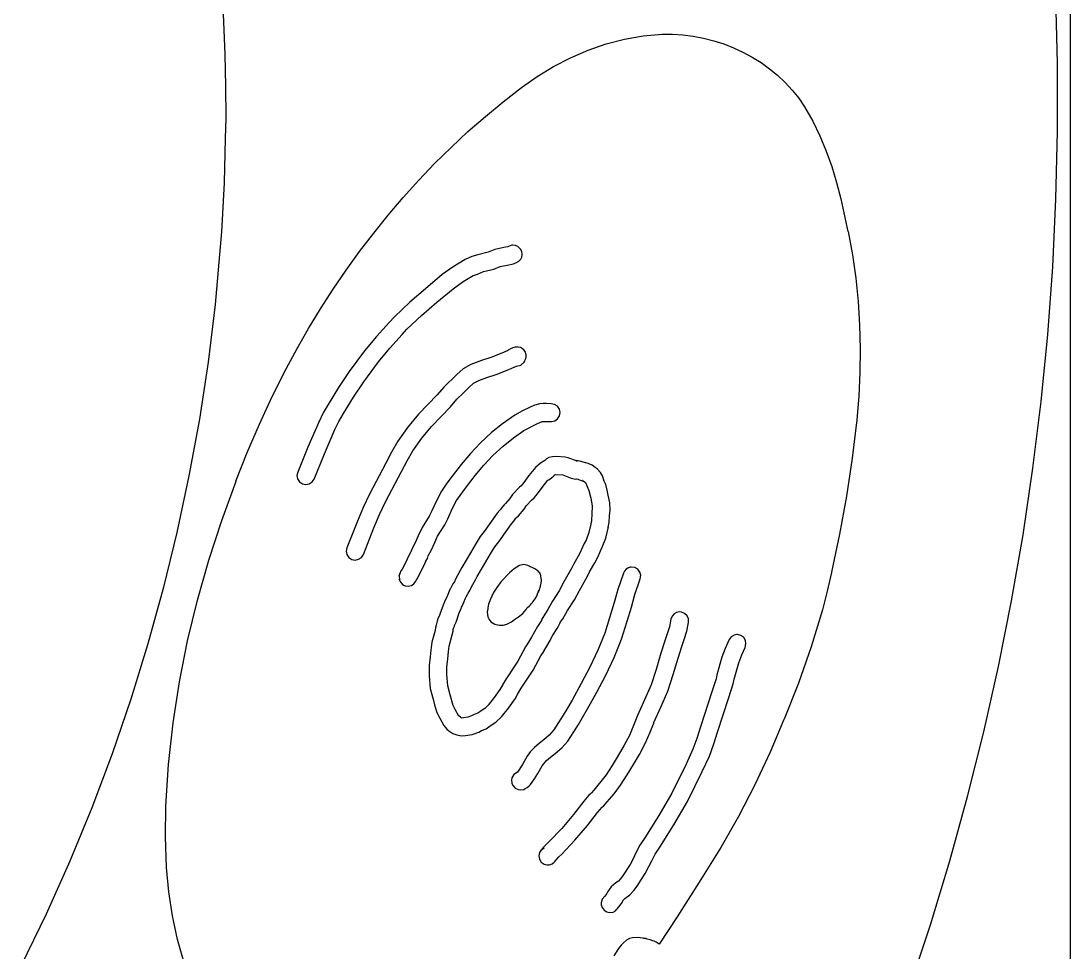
# Model space of a CAD drawing. Extents: x 2 to 598, y 1588 to 7998.
# Drawn here: x 314.4 to 598, y 4498.1 to 4749.6 of the extents above; entities that cross this region are included whole.
import ezdxf

# ---------------------------------------------------------------- set-up
doc = ezdxf.new("R2010")
doc.units = 0

msp = doc.modelspace()

# ---------------------------------------------------------------- linework, layer by layer
at = {"layer": 'Calque 1'}
for p, q in [((368.8125, 4757.7983), (369.57832, 4740.5617)), ((594.621672, 4738.146315), (594.14833, 4756.6059)), ((472.589293, 4743.386123), (477.559094, 4744.686873)), ((477.559094, 4744.686873), (482.611154, 4745.566684)), ((482.611154, 4745.566684), (487.72463, 4745.9961)), ((487.72463, 4745.9961), (487.7236, 4745.994)), ((487.7236, 4745.994), (487.7296, 4745.9942)), ((487.7296, 4745.9942), (487.73013, 4745.9941)), ((487.73013, 4745.9941), (490.542016, 4746.002493)), ((490.542016, 4746.002493), (493.354869, 4745.828012)), ((493.354869, 4745.828012), (496.156961, 4745.474637)), ((496.156961, 4745.474637), (498.936566, 4744.946347)), ((498.936566, 4744.946347), (501.681956, 4744.247121)), ((501.681956, 4744.247121), (504.381404, 4743.380939)), ((462.979834, 4739.639622), (467.722592, 4741.693887)), ((467.722592, 4741.693887), (472.589293, 4743.386123)), ((504.381404, 4743.380939), (507.023184, 4742.351781)), ((507.023184, 4742.351781), (509.595568, 4741.163625)), ((509.595568, 4741.163625), (512.086828, 4739.820451)), ((369.57832, 4740.5617), (369.750289, 4731.944619)), ((458.38186, 4737.252783), (462.979834, 4739.639622)), ((512.086828, 4739.820451), (514.485238, 4738.326239)), ((514.485238, 4738.326239), (516.779072, 4736.684967)), ((453.949511, 4734.562824), (458.38186, 4737.252783)), ((516.779072, 4736.684967), (518.9566, 4734.900616)), ((594.638487, 4719.740384), (594.621672, 4738.146315)), ((449.70363, 4731.5992), (453.949511, 4734.562824)), ((518.9566, 4734.900616), (521.006098, 4732.977164)), ((521.006098, 4732.977164), (522.915836, 4730.918591)), ((369.750289, 4731.944619), (369.77225, 4723.3302)), ((444.770129, 4727.772316), (449.70363, 4731.5992)), ((522.915836, 4730.918591), (524.67409, 4728.728877)), ((439.957326, 4723.798635), (444.770129, 4727.772316)), ((524.67409, 4728.728877), (526.26913, 4726.412)), ((526.26913, 4726.412), (528.450909, 4722.551112)), ((369.77225, 4723.3302), (369.67225, 4717.8612)), ((435.266727, 4719.683209), (439.957326, 4723.798635)), ((528.450909, 4722.551112), (530.38081, 4718.554866)), ((430.699833, 4715.431092), (435.266727, 4719.683209)), ((530.38081, 4718.554866), (532.082194, 4714.441061)), ((594.201647, 4701.394687), (594.638487, 4719.740384)), ((369.67225, 4717.8612), (369.33033, 4705.839)), ((426.258148, 4711.047338), (430.699833, 4715.431092)), ((532.082194, 4714.441061), (533.578424, 4710.2275)), ((421.943176, 4706.537), (426.258148, 4711.047338)), ((533.578424, 4710.2275), (534.892861, 4705.931982)), ((369.33033, 4705.839), (368.59648, 4692.6014)), ((417.756419, 4701.905132), (421.943176, 4706.537)), ((534.892861, 4705.931982), (536.048866, 4701.572309)), ((413.69938, 4697.156788), (417.756419, 4701.905132)), ((536.048866, 4701.572309), (537.97903, 4692.7317)), ((593.314023, 4683.115804), (594.201647, 4701.394687)), ((409.773563, 4692.29702), (413.69938, 4697.156788)), ((368.59648, 4692.6014), (368.32236, 4688.5178)), ((405.980472, 4687.330883), (409.773563, 4692.29702)), ((537.97903, 4692.7317), (537.99083, 4692.6897)), ((537.99083, 4692.6897), (539.17603, 4686.42751)), ((368.32236, 4688.5178), (366.895757, 4672.94531)), ((402.321609, 4682.26343), (405.980472, 4687.330883)), ((442.56305, 4687.7992), (440.74795, 4687.1364)), ((444.112438, 4688.199587), (442.56305, 4687.7992)), ((445.41578, 4688.4418), (444.112438, 4688.199587)), ((446.07163, 4688.5743), (445.41578, 4688.4418)), ((446.20554, 4688.6153), (446.07163, 4688.5743)), ((447.13167, 4688.9813), (446.20554, 4688.6153)), ((447.13169, 4688.9807), (447.13167, 4688.9813)), ((447.3811, 4689.0137), (447.13169, 4688.9807)), ((447.38136, 4689.0112), (447.3811, 4689.0137)), ((448.12717, 4688.9412), (447.38136, 4689.0112)), ((448.78211, 4688.6519), (448.12717, 4688.9412)), ((449.50193, 4687.93915), (448.78211, 4688.6519)), ((449.815344, 4687.321109), (449.50193, 4687.93915)), ((449.93855, 4686.546), (449.815344, 4687.321109)), ((434.53064, 4685.1065), (431.270985, 4683.177575)), ((436.351233, 4685.912675), (434.53064, 4685.1065)), ((437.92929, 4686.4145), (436.351233, 4685.912675)), ((440.74795, 4687.1364), (437.92929, 4686.4145)), ((448.4082, 4684.2848), (449.02936, 4684.6737)), ((449.02936, 4684.6737), (449.583233, 4685.2719)), ((449.583233, 4685.2719), (449.829277, 4685.808206)), ((449.829277, 4685.808206), (449.93855, 4686.546)), ((539.17603, 4686.42751), (540.088449, 4680.119478)), ((398.798477, 4677.099714), (402.321609, 4682.26343)), ((431.270985, 4683.177575), (428.31421, 4681.0442)), ((437.813776, 4681.1766), (439.47281, 4681.8623)), ((439.47281, 4681.8623), (439.36791, 4681.8333)), ((439.36791, 4681.8333), (439.47281, 4681.8623)), ((439.47281, 4681.8623), (442.21512, 4682.5658)), ((442.21512, 4682.5658), (443.97607, 4683.2114)), ((443.97607, 4683.2114), (446.3381, 4683.7307)), ((446.3381, 4683.7307), (447.10372, 4683.8862)), ((447.10372, 4683.8862), (447.609879, 4683.98065)), ((447.609879, 4683.98065), (448.4082, 4684.2848)), ((591.978488, 4664.910315), (593.314023, 4683.115804)), ((428.31421, 4681.0442), (423.76547, 4677.241)), ((431.2288, 4677.2304), (433.942875, 4679.185475)), ((433.942875, 4679.185475), (436.7009, 4680.8245)), ((436.7009, 4680.8245), (436.567519, 4680.738015)), ((436.567519, 4680.738015), (436.777185, 4680.795153)), ((436.777185, 4680.795153), (437.813776, 4681.1766)), ((540.088449, 4680.119478), (540.73823, 4673.775451)), ((395.41258, 4671.84479), (398.798477, 4677.099714)), ((423.76547, 4677.241), (419.513963, 4673.569588)), ((426.86019, 4673.5711), (431.2288, 4677.2304)), ((419.513963, 4673.569588), (415.37434, 4669.6635)), ((422.71241, 4669.989475), (426.86019, 4673.5711)), ((540.73823, 4673.775451), (541.135516, 4667.405275)), ((366.895757, 4672.94531), (365.006467, 4657.439801)), ((392.165421, 4666.50371), (395.41258, 4671.84479)), ((413.9195, 4668.0894), (410.559224, 4664.384375)), ((415.37434, 4669.6635), (413.9195, 4668.0894)), ((418.77871, 4666.2796), (422.71241, 4669.989475)), ((389.058503, 4661.081529), (392.165421, 4666.50371)), ((414.159101, 4661.208475), (417.44868, 4664.8358)), ((417.44868, 4664.8358), (418.77871, 4666.2796)), ((541.135516, 4667.405275), (541.290452, 4661.018796)), ((590.197912, 4646.7848), (591.978488, 4664.910315)), ((410.559224, 4664.384375), (407.29299, 4660.4953)), ((386.09333, 4655.5833), (389.058503, 4661.081529)), ((407.29299, 4660.4953), (403.17877, 4654.8557)), ((411.05823, 4657.5183), (414.159101, 4661.208475)), ((444.39448, 4659.8096), (441.42235, 4658.6396)), ((445.8241, 4660.4508), (444.39448, 4659.8096)), ((445.9153, 4660.5128), (445.8241, 4660.4508)), ((445.8612, 4660.4698), (445.9153, 4660.5128)), ((445.8978, 4660.4858), (445.8612, 4660.4698)), ((446.01218, 4660.5378), (445.8978, 4660.4858)), ((446.96868, 4661.0562), (445.97968, 4660.5498)), ((445.97968, 4660.5498), (446.01218, 4660.5378)), ((447.67281, 4661.345), (446.96868, 4661.0562)), ((448.02372, 4661.445), (447.67281, 4661.345)), ((448.365, 4661.5), (448.02372, 4661.445)), ((448.36615, 4661.5028), (448.365, 4661.5)), ((448.54288, 4661.5198), (448.36615, 4661.5028)), ((448.5424, 4661.5099), (448.54288, 4661.5198)), ((448.85741, 4661.4939), (448.5424, 4661.5099)), ((449.49019, 4661.3376), (448.85741, 4661.4939)), ((450.04404, 4661.0279), (449.49019, 4661.3376)), ((450.37564, 4660.7282), (450.04404, 4661.0279)), ((450.69063, 4660.296), (450.37564, 4660.7282)), ((451.016123, 4659.380563), (450.69063, 4660.296)), ((450.99534, 4658.8504), (451.016123, 4659.380563)), ((541.290452, 4661.018796), (541.21318, 4654.625859)), ((365.006467, 4657.439801), (362.657118, 4642.011449)), ((407.11222, 4652.1045), (411.05823, 4657.5183)), ((436.05114, 4656.7962), (434.008174, 4655.572038)), ((438.889104, 4657.893062), (436.05114, 4656.7962)), ((441.42235, 4658.6396), (438.889104, 4657.893062)), ((446.35191, 4655.4274), (447.88678, 4656.1151)), ((447.88678, 4656.1151), (448.19205, 4656.2597)), ((448.19205, 4656.2597), (448.38301, 4656.3497)), ((448.38301, 4656.3497), (449.531939, 4656.61225)), ((449.531939, 4656.61225), (450.41737, 4657.3902)), ((450.41737, 4657.3902), (450.60458, 4657.7137)), ((450.60458, 4657.7137), (450.76432, 4658.025)), ((450.76432, 4658.025), (450.89974, 4658.3777)), ((450.89974, 4658.3777), (450.99534, 4658.8504)), ((382.366848, 4648.175183), (386.09333, 4655.5833)), ((403.17877, 4654.8557), (400.281214, 4650.579712)), ((432.20946, 4654.0553), (428.74269, 4650.667)), ((434.008174, 4655.572038), (432.20946, 4654.0553)), ((438.17016, 4652.4889), (440.318266, 4653.294612)), ((440.318266, 4653.294612), (442.89715, 4654.0719)), ((442.89715, 4654.0719), (446.35191, 4655.4274)), ((541.21318, 4654.625859), (540.913845, 4648.236312)), ((400.281214, 4650.579712), (397.46231, 4645.9303)), ((404.317388, 4647.985525), (407.11222, 4652.1045)), ((428.74269, 4650.667), (426.93689, 4648.5488)), ((435.080143, 4650.141959), (435.395521, 4650.454429)), ((435.395521, 4650.454429), (435.42724, 4650.4936)), ((435.42724, 4650.4936), (436.794361, 4651.698175)), ((436.794361, 4651.698175), (438.17016, 4652.4889)), ((378.882717, 4640.642463), (382.366848, 4648.175183)), ((401.61335, 4643.5193), (404.317388, 4647.985525)), ((426.93689, 4648.5488), (421.87619, 4643.3166)), ((432.28378, 4647.4268), (433.959321, 4649.04705)), ((433.959321, 4649.04705), (435.080143, 4650.141959)), ((540.913845, 4648.236312), (540.40259, 4641.86)), ((397.46231, 4645.9303), (396.16589, 4643.6766)), ((425.40337, 4640.061), (430.49982, 4645.3322)), ((430.49982, 4645.3322), (432.28378, 4647.4268)), ((452.03922, 4645.223), (449.983531, 4644.223275)), ((453.10201, 4645.70605), (452.03922, 4645.223)), ((454.59425, 4646.1174), (453.10201, 4645.70605)), ((455.56742, 4646.2154), (454.59425, 4646.1174)), ((455.56861, 4646.2104), (455.56742, 4646.2154)), ((456.42101, 4646.2204), (455.56861, 4646.2104)), ((457.7498, 4646.1734), (456.42101, 4646.2204)), ((458.686131, 4645.9953), (457.7498, 4646.1734)), ((459.454808, 4645.489525), (458.686131, 4645.9953)), ((459.977728, 4644.732388), (459.454808, 4645.489525)), ((587.975168, 4628.745838), (590.197912, 4646.7848)), ((362.657118, 4642.011449), (359.850337, 4626.670431)), ((396.16589, 4643.6766), (394.92212, 4641.2246)), ((400.365563, 4641.346837), (401.61335, 4643.5193)), ((421.87619, 4643.3166), (418.93059, 4639.76295)), ((447.91141, 4643.0788), (444.629299, 4640.787475)), ((449.983531, 4644.223275), (447.91141, 4643.0788)), ((458.735294, 4641.572756), (459.492568, 4642.095475)), ((459.492568, 4642.095475), (459.998528, 4642.863931)), ((460.17679, 4643.8002), (459.977728, 4644.732388)), ((459.998528, 4642.863931), (460.17679, 4643.8002)), ((375.620418, 4633.002061), (378.882717, 4640.642463)), ((394.92212, 4641.2246), (392.014491, 4634.432937)), ((396.451689, 4632.600037), (399.29836, 4639.2526)), ((399.29836, 4639.2526), (400.365563, 4641.346837)), ((418.93059, 4639.76295), (416.33035, 4636.0638)), ((422.766003, 4636.874388), (425.40337, 4640.061)), ((444.629299, 4640.787475), (441.66164, 4638.403)), ((450.38462, 4638.9657), (454.0756, 4640.8769)), ((454.0756, 4640.8769), (455.32406, 4641.3737)), ((455.32406, 4641.3737), (457.80309, 4641.3737)), ((457.80309, 4641.3737), (458.735294, 4641.572756)), ((540.40359, 4641.85), (539.13557, 4631.49563)), ((540.40259, 4641.86), (540.40359, 4641.85)), ((420.32989, 4633.4093), (422.766003, 4636.874388)), ((441.66164, 4638.403), (438.63161, 4635.647066)), ((444.73293, 4634.7146), (447.594531, 4636.99585)), ((447.594531, 4636.99585), (450.38462, 4638.9657)), ((392.014491, 4634.432937), (389.22846, 4627.6877)), ((416.33035, 4636.0638), (414.559675, 4633.0606)), ((418.794978, 4630.79105), (420.32989, 4633.4093)), ((438.63161, 4635.647066), (435.916718, 4632.751275)), ((442.004266, 4632.232431), (444.73293, 4634.7146)), ((372.55943, 4625.2709), (375.620418, 4633.002061)), ((393.65316, 4625.8271), (396.451689, 4632.600037)), ((414.559675, 4633.0606), (413.04349, 4630.1561)), ((417.28834, 4627.9148), (418.794978, 4630.79105)), ((435.916718, 4632.751275), (433.416186, 4629.725397)), ((439.52286, 4629.584175), (442.004266, 4632.232431)), ((456.00453, 4630.88), (454.888006, 4630.165412)), ((456.496915, 4631.296612), (456.00453, 4630.88)), ((457.134294, 4631.610477), (456.496915, 4631.296612)), ((458.08367, 4631.8312), (457.134294, 4631.610477)), ((459.13922, 4631.8972), (458.08367, 4631.8312)), ((459.13367, 4631.8981), (459.13322, 4631.8969)), ((459.13322, 4631.8969), (459.13922, 4631.8972)), ((461.52357, 4631.7587), (459.13367, 4631.8981)), ((462.3677, 4631.5795), (461.52357, 4631.7587)), ((464.75395, 4630.6317), (462.3677, 4631.5795)), ((464.580809, 4630.812237), (464.48996, 4630.758508)), ((464.48996, 4630.758508), (464.75395, 4630.6317)), ((465.84067, 4630.5727), (464.580809, 4630.812237)), ((466.09772, 4630.5047), (465.84067, 4630.5727)), ((539.13557, 4631.49563), (537.539182, 4621.178112)), ((413.04349, 4630.1561), (408.65275, 4621.7894)), ((412.9534, 4619.6578), (417.28834, 4627.9148)), ((433.416186, 4629.725397), (431.02924, 4626.5792)), ((437.185904, 4626.754831), (439.52286, 4629.584175)), ((453.52657, 4628.9739), (451.703569, 4626.74645)), ((454.888006, 4630.165412), (453.52657, 4628.9739)), ((467.04518, 4630.2334), (466.09772, 4630.5047)), ((467.10788, 4630.1884), (467.04518, 4630.2334)), ((467.766459, 4630.075987), (467.10788, 4630.1884)), ((468.86981, 4629.5408), (467.766459, 4630.075987)), ((469.63138, 4628.9659), (468.86981, 4629.5408)), ((470.19288, 4628.551), (469.63138, 4628.9659)), ((471.081645, 4627.621844), (470.19288, 4628.551)), ((585.313127, 4610.800009), (587.975168, 4628.745838)), ((359.850337, 4626.670431), (356.588753, 4611.426925)), ((368.687643, 4614.663244), (372.55981, 4625.2609)), ((372.55981, 4625.2609), (372.55943, 4625.2709)), ((389.22846, 4627.6877), (389.040172, 4626.753459)), ((389.040172, 4626.753459), (389.218495, 4625.85085)), ((389.218495, 4625.85085), (389.722318, 4625.080991)), ((389.722318, 4625.080991), (390.51053, 4624.545)), ((392.347409, 4624.535125), (393.117227, 4625.038959)), ((393.117227, 4625.038959), (393.65316, 4625.8271)), ((431.02924, 4626.5792), (429.592834, 4624.683025)), ((434.89059, 4623.7294), (437.185904, 4626.754831)), ((451.703569, 4626.74645), (450.35759, 4624.8739)), ((455.609493, 4623.892862), (456.86139, 4625.5121)), ((456.86139, 4625.5121), (457.104188, 4625.64225)), ((457.104188, 4625.64225), (457.80741, 4626.17365)), ((457.80741, 4626.17365), (458.473979, 4626.707525)), ((458.473979, 4626.707525), (458.638183, 4626.850773)), ((458.60682, 4626.8451), (458.9844, 4627.0592)), ((458.638183, 4626.850773), (458.60682, 4626.8451)), ((458.9844, 4627.0592), (458.98422, 4627.0591)), ((458.98422, 4627.0591), (458.98424, 4627.0585)), ((458.98424, 4627.0585), (460.93574, 4626.9835)), ((460.93574, 4626.9835), (463.18164, 4626.0953)), ((463.18164, 4626.0953), (464.427108, 4625.790412)), ((464.427108, 4625.790412), (464.73212, 4625.8636)), ((464.73212, 4625.8636), (465.0083, 4625.8096)), ((465.0083, 4625.8096), (465.12309, 4625.7296)), ((465.12309, 4625.7296), (466.119574, 4625.383012)), ((466.24443, 4625.397655), (466.10328, 4625.4682)), ((466.10328, 4625.4682), (466.44461, 4625.3599)), ((466.119574, 4625.383012), (466.24443, 4625.397655)), ((466.44461, 4625.3599), (467.02311, 4624.8798)), ((471.610196, 4626.714925), (471.081645, 4627.621844)), ((472.08945, 4625.2567), (471.610196, 4626.714925)), ((472.48804, 4624.3432), (472.08945, 4625.2567)), ((390.51053, 4624.545), (391.444809, 4624.356753)), ((391.444809, 4624.356753), (392.347409, 4624.535125)), ((428.10959, 4622.5581), (426.630408, 4619.721787)), ((429.592834, 4624.683025), (428.10959, 4622.5581)), ((432.16778, 4619.9962), (434.89059, 4623.7294)), ((449.16752, 4623.6233), (447.29161, 4621.6204)), ((449.601034, 4624.002375), (449.16752, 4623.6233)), ((449.66185, 4624.0291), (449.601034, 4624.002375)), ((450.35759, 4624.8739), (449.66185, 4624.0291)), ((454.05806, 4621.8156), (455.609493, 4623.892862)), ((467.02311, 4624.8798), (467.05721, 4624.8558)), ((467.05721, 4624.8558), (467.52331, 4623.7867)), ((467.52331, 4623.7867), (467.96506, 4622.746)), ((467.96506, 4622.746), (468.4372, 4620.6433)), ((472.910459, 4622.819187), (472.48804, 4624.3432)), ((473.16154, 4621.4673), (472.910459, 4622.819187)), ((408.65275, 4621.7894), (406.9688, 4618.163825)), ((411.370572, 4616.243516), (412.9534, 4619.6578)), ((426.630408, 4619.721787), (425.50455, 4617.2112)), ((431.030198, 4617.753275), (432.16778, 4619.9962)), ((446.58926, 4620.5979), (445.39091, 4619.1856)), ((447.29161, 4621.6204), (446.58926, 4620.5979)), ((451.10308, 4618.7023), (452.41668, 4620.0895)), ((452.41668, 4620.0895), (453.13875, 4620.7197)), ((453.13875, 4620.7197), (454.05806, 4621.8156)), ((468.4372, 4620.6433), (468.84305, 4618.5836)), ((473.5753, 4619.3634), (473.16154, 4621.4673)), ((473.685023, 4617.458987), (473.5753, 4619.3634)), ((537.539182, 4621.178112), (535.652819, 4610.899689)), ((406.9688, 4618.163825), (405.388516, 4614.412925)), ((425.50455, 4617.2112), (424.77515, 4615.761)), ((429.7957, 4615.0611), (431.030198, 4617.753275)), ((443.17197, 4616.594), (439.68443, 4611.6713)), ((443.90429, 4617.4288), (443.17197, 4616.594)), ((444.01158, 4617.6247), (443.90429, 4617.4288)), ((444.372219, 4618.183512), (444.01158, 4617.6247)), ((445.04179, 4618.8501), (444.372219, 4618.183512)), ((445.39091, 4619.1856), (445.04179, 4618.8501)), ((448.92546, 4615.9369), (450.41942, 4617.7044)), ((450.41942, 4617.7044), (451.10308, 4618.7023)), ((468.84305, 4618.5836), (468.78595, 4616.3385)), ((473.5589, 4615.8803), (473.685023, 4617.458987)), ((365.196061, 4603.930325), (368.687643, 4614.663244)), ((405.388516, 4614.412925), (402.5328, 4607.2592)), ((409.843181, 4612.61415), (411.370572, 4616.243516)), ((424.77515, 4615.761), (422.88596, 4612.7698)), ((428.96844, 4613.4252), (429.7957, 4615.0611)), ((443.56528, 4608.846), (447.05969, 4613.7782)), ((447.05969, 4613.7782), (447.67538, 4614.4312)), ((447.67538, 4614.4312), (448.22145, 4615.2951)), ((448.22145, 4615.2951), (448.36561, 4615.4055)), ((448.36561, 4615.4055), (448.92546, 4615.9369)), ((468.43316, 4613.6135), (467.9645, 4611.4328)), ((468.59868, 4614.2596), (468.43316, 4613.6135)), ((468.63678, 4614.3614), (468.59868, 4614.2596)), ((468.67908, 4614.6893), (468.63678, 4614.3614)), ((468.78595, 4616.3385), (468.67908, 4614.6893)), ((473.16385, 4612.7923), (473.43107, 4614.0494)), ((473.43107, 4614.0494), (473.5589, 4615.8803)), ((356.588753, 4611.426925), (352.874993, 4596.291109)), ((406.98212, 4605.458), (409.843181, 4612.61415)), ((422.88596, 4612.7698), (421.813, 4610.523862)), ((427.06085, 4610.4016), (428.96844, 4613.4252)), ((439.29257, 4611.1826), (438.58818, 4610.2806)), ((439.68443, 4611.6713), (439.29257, 4611.1826)), ((467.9645, 4611.4328), (467.17221, 4609.3303)), ((472.50006, 4609.8842), (472.89779, 4611.41425)), ((472.89779, 4611.41425), (473.11375, 4612.584)), ((473.11375, 4612.584), (473.16365, 4612.7933)), ((473.129712, 4612.711537), (473.16985, 4612.8183)), ((473.15565, 4612.7703), (473.129712, 4612.711537)), ((473.16365, 4612.7933), (473.15565, 4612.7703)), ((473.16985, 4612.8183), (473.16385, 4612.7923)), ((535.652819, 4610.899689), (533.51487, 4600.6626)), ((582.21466, 4592.953894), (585.313127, 4610.800009)), ((421.00392, 4608.5951), (420.08863, 4606.8949)), ((421.813, 4610.523862), (421.00392, 4608.5951)), ((425.34965, 4606.5588), (426.260904, 4608.676775)), ((426.260904, 4608.676775), (427.06085, 4610.4016)), ((437.163633, 4608.039537), (435.93959, 4605.88)), ((438.58818, 4610.2806), (437.163633, 4608.039537)), ((442.51026, 4607.5127), (442.89904, 4608.0143)), ((442.89904, 4608.0143), (443.56528, 4608.846)), ((466.70597, 4608.4353), (465.40811, 4605.5862)), ((467.17221, 4609.3303), (466.70597, 4608.4353)), ((471.57038, 4607.4267), (472.50006, 4609.8842)), ((402.5328, 4607.2592), (402.356345, 4606.322458)), ((402.356345, 4606.322458), (402.545741, 4605.422212)), ((402.545741, 4605.422212), (403.059619, 4604.659086)), ((406.456851, 4604.660819), (406.98212, 4605.458)), ((419.27338, 4605.1622), (418.384648, 4603.160037)), ((419.78491, 4606.1845), (419.27338, 4605.1622)), ((419.88696, 4606.3689), (419.78491, 4606.1845)), ((420.08863, 4606.8949), (419.88696, 4606.3689)), ((424.28437, 4604.3469), (424.54017, 4605.0663)), ((424.54017, 4605.0663), (425.34965, 4606.5588)), ((435.93959, 4605.88), (433.59875, 4601.9095)), ((440.11526, 4603.5117), (441.310679, 4605.61525)), ((441.310679, 4605.61525), (442.51026, 4607.5127)), ((465.40811, 4605.5862), (463.89006, 4602.9499)), ((470.423035, 4604.943662), (471.05789, 4606.4291)), ((471.05789, 4606.4291), (471.57038, 4607.4267)), ((362.109909, 4593.076619), (365.196061, 4603.930325)), ((403.059619, 4604.659086), (403.85661, 4604.1337)), ((403.85661, 4604.1337), (404.793461, 4603.957306)), ((404.793461, 4603.957306), (405.693753, 4604.1468)), ((405.693753, 4604.1468), (406.456851, 4604.660819)), ((418.384648, 4603.160037), (417.50256, 4601.4581)), ((422.74202, 4601.122913), (423.6554, 4603.2042)), ((423.6554, 4603.2042), (423.98882, 4603.8686)), ((423.904661, 4603.625538), (424.28437, 4604.3469)), ((423.98882, 4603.8686), (423.904661, 4603.625538)), ((437.77103, 4599.535), (440.11526, 4603.5117)), ((449.22481, 4602.4669), (447.768439, 4601.53892)), ((450.34979, 4602.7717), (449.22481, 4602.4669)), ((450.35313, 4602.7711), (450.34979, 4602.7717)), ((451.4881, 4602.5059), (450.35313, 4602.7711)), ((453.51384, 4601.4655), (451.4881, 4602.5059)), ((463.89006, 4602.9499), (463.36018, 4601.8261)), ((468.13406, 4600.7241), (469.55976, 4603.1928)), ((469.55976, 4603.1928), (470.423035, 4604.943662)), ((416.69232, 4599.701), (416.70462, 4599.759)), ((416.69262, 4599.7), (416.69232, 4599.701)), ((416.70962, 4599.7139), (416.69252, 4599.7019)), ((416.69252, 4599.7019), (416.75312, 4598.5929)), ((416.69562, 4599.798), (416.69262, 4599.7)), ((416.70462, 4599.759), (416.69562, 4599.798)), ((416.79312, 4600.0824), (416.70462, 4599.7599)), ((416.70462, 4599.7599), (416.70962, 4599.7139)), ((416.79642, 4600.1833), (416.72962, 4599.9293)), ((416.72962, 4599.9293), (416.79312, 4600.0824)), ((416.92078, 4600.5407), (416.79642, 4600.1833)), ((417.03678, 4600.8332), (416.92078, 4600.5407)), ((417.48286, 4601.4451), (417.03678, 4600.8332)), ((417.50256, 4601.4581), (417.48286, 4601.4451)), ((421.54502, 4598.8614), (422.74202, 4601.122913)), ((433.19653, 4601.0843), (431.88413, 4598.7626)), ((433.59875, 4601.9095), (433.19653, 4601.0843)), ((437.4182, 4598.7974), (437.77103, 4599.535)), ((446.463178, 4600.494437), (444.21714, 4598.1706)), ((447.768439, 4601.53892), (446.463178, 4600.494437)), ((454.00746, 4601.122), (453.51384, 4601.4655)), ((454.21986, 4600.9233), (454.00746, 4601.122)), ((454.45585, 4600.6629), (454.21986, 4600.9233)), ((454.64923, 4600.47695), (454.45585, 4600.6629)), ((454.94998, 4599.7126), (454.64923, 4600.47695)), ((454.95049, 4599.7127), (454.94998, 4599.7126)), ((455.110298, 4598.548175), (454.95049, 4599.7127)), ((462.95859, 4601.1865), (461.21325, 4598.0451)), ((463.36018, 4601.8261), (462.95859, 4601.1865)), ((467.10544, 4598.7836), (467.597, 4599.5853)), ((467.597, 4599.5853), (468.13406, 4600.7241)), ((477.29054, 4600.4241), (475.79683, 4596.0346)), ((477.570968, 4600.989944), (477.29054, 4600.4241)), ((477.981484, 4601.45615), (477.570968, 4600.989944)), ((478.497838, 4601.801381), (477.981484, 4601.45615)), ((479.09578, 4602.0043), (478.497838, 4601.801381)), ((479.09629, 4602.0044), (479.09578, 4602.0043)), ((479.40809, 4602.0454), (479.09629, 4602.0044)), ((480.33583, 4601.9228), (479.40803, 4602.0454)), ((479.40803, 4602.0454), (479.40809, 4602.0454)), ((481.15964, 4601.443136), (480.33583, 4601.9228)), ((481.716094, 4600.710187), (481.15964, 4601.443136)), ((481.95708, 4599.822045), (481.716094, 4600.710187)), ((481.83449, 4598.8768), (481.95708, 4599.822045)), ((533.50587, 4600.6256), (532.380545, 4595.549198)), ((533.51487, 4600.6626), (533.50587, 4600.6256)), ((416.75312, 4598.5929), (416.671483, 4598.744789)), ((416.671483, 4598.744789), (416.674715, 4598.656613)), ((416.674715, 4598.656613), (417.12854, 4597.8792)), ((417.12854, 4597.8792), (417.692103, 4597.299263)), ((417.692103, 4597.299263), (418.251585, 4597.029698)), ((418.251585, 4597.029698), (419.06487, 4596.918)), ((419.06487, 4596.918), (419.971978, 4597.109713)), ((419.971978, 4597.109713), (420.64558, 4597.5166)), ((420.64558, 4597.5166), (421.19727, 4598.2204)), ((421.19727, 4598.2204), (421.34558, 4598.587)), ((421.34558, 4598.587), (421.54502, 4598.8614)), ((430.73837, 4596.6403), (430.55158, 4596.2385)), ((431.20871, 4597.5499), (430.73837, 4596.6403)), ((431.58504, 4598.1068), (431.20871, 4597.5499)), ((431.88413, 4598.7626), (431.58504, 4598.1068)), ((435.77722, 4595.7661), (436.14436, 4596.5491)), ((436.14436, 4596.5491), (437.4182, 4598.7974)), ((443.08475, 4596.5623), (442.160261, 4595.14215)), ((444.21714, 4598.1706), (443.08475, 4596.5623)), ((454.61656, 4596.0245), (454.904452, 4596.920037)), ((454.904452, 4596.920037), (455.01749, 4597.7057)), ((455.01749, 4597.7057), (455.110298, 4598.548175)), ((461.21325, 4598.0451), (459.907, 4595.6306)), ((465.42006, 4595.7505), (467.10544, 4598.7836)), ((480.37824, 4594.603), (481.83449, 4598.8768)), ((352.874993, 4596.291109), (348.711684, 4581.273158)), ((429.54119, 4593.9435), (429.05679, 4593.1036)), ((430.16336, 4595.574), (429.54119, 4593.9435)), ((430.48839, 4596.183787), (430.16336, 4595.574)), ((430.55158, 4596.2385), (430.48839, 4596.183787)), ((434.49804, 4593.4819), (434.80507, 4594.0119)), ((434.80507, 4594.0119), (435.19758, 4594.8611)), ((435.19758, 4594.8611), (435.30481, 4595.0452)), ((435.30481, 4595.0452), (435.77722, 4595.7661)), ((442.160261, 4595.14215), (441.28942, 4593.2411)), ((453.46086, 4593.487), (453.85724, 4594.224087)), ((453.85724, 4594.224087), (454.0561, 4594.7805)), ((454.0561, 4594.7805), (454.31498, 4595.5144)), ((454.285646, 4595.256187), (454.61656, 4596.0245)), ((454.42193, 4595.8402), (454.285646, 4595.256187)), ((454.31498, 4595.5144), (454.42193, 4595.8402)), ((459.907, 4595.6306), (458.10926, 4592.8032)), ((464.05337, 4593.2267), (465.42006, 4595.7505)), ((475.79683, 4596.0346), (474.8218, 4592.5216)), ((479.43076, 4591.1805), (480.37824, 4594.603)), ((532.380545, 4595.549198), (531.090492, 4590.508842)), ((359.454034, 4582.1166), (362.109909, 4593.076619)), ((428.29056, 4591.0636), (427.69556, 4589.359)), ((428.74085, 4592.1861), (428.29056, 4591.0636)), ((429.05679, 4593.1036), (428.74085, 4592.1861)), ((433.149361, 4590.198087), (433.44339, 4590.8986)), ((433.44339, 4590.8986), (433.54917, 4591.2281)), ((433.54917, 4591.2281), (433.69178, 4591.474)), ((433.69178, 4591.474), (434.263143, 4592.74825)), ((434.263143, 4592.74825), (434.49804, 4593.4819)), ((440.626699, 4591.064262), (440.62121, 4590.7503)), ((440.84317, 4592.0548), (440.626699, 4591.064262)), ((441.20602, 4592.909), (440.84317, 4592.0548)), ((441.28942, 4593.2411), (441.20602, 4592.909)), ((450.96919, 4590.5903), (451.19003, 4590.9136)), ((451.19003, 4590.9136), (451.35473, 4591.0958)), ((451.35473, 4591.0958), (451.93113, 4591.6268)), ((451.93113, 4591.6268), (452.14792, 4591.8668)), ((452.14792, 4591.8668), (452.35285, 4592.1058)), ((452.35285, 4592.1058), (452.55031, 4592.3374)), ((452.55031, 4592.3374), (452.62501, 4592.4254)), ((452.62501, 4592.4254), (452.66061, 4592.4684)), ((452.66061, 4592.4684), (452.79099, 4592.642)), ((452.79061, 4592.652), (453.46086, 4593.487)), ((452.79099, 4592.642), (452.79061, 4592.652)), ((458.10926, 4592.8032), (456.84029, 4590.6032)), ((462.18708, 4590.2855), (464.05337, 4593.2267)), ((474.8218, 4592.5216), (472.26692, 4584.236)), ((478.320448, 4587.403025), (479.43076, 4591.1805)), ((578.68264, 4575.214073), (582.21466, 4592.953894)), ((427.23004, 4588.3643), (426.96455, 4587.4388)), ((427.62826, 4589.1593), (427.23004, 4588.3643)), ((427.69556, 4589.359), (427.62826, 4589.1593)), ((432.21582, 4587.7409), (432.80984, 4589.4439)), ((432.80984, 4589.4439), (433.16437, 4590.3264)), ((433.16437, 4590.3264), (433.106758, 4590.162977)), ((433.106758, 4590.162977), (433.149361, 4590.198087)), ((440.62121, 4590.7503), (440.46653, 4589.8481)), ((440.46653, 4589.8481), (440.63441, 4588.609362)), ((440.63441, 4588.609362), (440.953469, 4587.897673)), ((447.84707, 4587.8569), (448.897273, 4588.584975)), ((448.897273, 4588.584975), (450.05288, 4589.5235)), ((450.05288, 4589.5235), (450.96919, 4590.5903)), ((456.18301, 4589.646), (455.23852, 4587.9793)), ((456.84029, 4590.6032), (456.18301, 4589.646)), ((460.31871, 4587.2237), (460.91471, 4588.0797)), ((460.91471, 4588.0797), (462.18708, 4590.2855)), ((490.434311, 4588.777873), (490.13539, 4587.9949)), ((490.961954, 4589.390887), (490.434311, 4588.777873)), ((491.657789, 4589.792608), (490.961954, 4589.390887)), ((492.46129, 4589.9417), (491.657789, 4589.792608)), ((492.94542, 4589.8984), (492.46124, 4589.9424)), ((492.46124, 4589.9424), (492.46129, 4589.9417)), ((492.94543, 4589.8979), (492.94542, 4589.8984)), ((493.827128, 4589.536266), (492.94543, 4589.8979)), ((494.479073, 4588.8871), (493.827128, 4589.536266)), ((494.840028, 4588.040834), (494.479073, 4588.8871)), ((494.84876, 4587.0879), (494.840028, 4588.040834)), ((531.090492, 4590.508842), (528.073452, 4580.530562)), ((426.5183, 4585.6856), (426.35609, 4584.8855)), ((426.62819, 4586.3527), (426.5183, 4585.6856)), ((426.80741, 4587.0598), (426.62819, 4586.3527)), ((426.96455, 4587.4388), (426.80741, 4587.0598)), ((431.25079, 4584.8793), (431.29899, 4585.2421)), ((431.29899, 4585.2421), (431.36479, 4585.5094)), ((431.36479, 4585.5094), (431.48043, 4585.7574)), ((431.48043, 4585.7574), (431.58102, 4586.0876)), ((431.58102, 4586.0876), (431.62362, 4586.3136)), ((431.62362, 4586.3136), (431.98312, 4587.0122)), ((431.98312, 4587.0122), (432.252628, 4587.729537)), ((432.261563, 4587.82798), (432.21582, 4587.7409)), ((432.252628, 4587.729537), (432.261563, 4587.82798)), ((440.953469, 4587.897673), (441.48065, 4587.26)), ((441.48065, 4587.26), (442.520466, 4586.634372)), ((442.520466, 4586.634372), (443.673251, 4586.3583)), ((443.673251, 4586.3583), (444.791479, 4586.366778)), ((444.791479, 4586.366778), (445.72762, 4586.5948)), ((445.72762, 4586.5948), (447.039664, 4587.284012)), ((447.039664, 4587.284012), (447.84707, 4587.8569)), ((454.05547, 4586.007), (453.27862, 4584.554)), ((455.10712, 4587.6577), (454.05547, 4586.007)), ((455.14762, 4587.7736), (455.10712, 4587.6577)), ((455.23852, 4587.9793), (455.14762, 4587.7736)), ((458.2086, 4583.6158), (459.3615, 4585.4178)), ((459.3615, 4585.4178), (459.7608, 4586.0765)), ((459.7608, 4586.0765), (459.86703, 4586.2595)), ((459.86703, 4586.2595), (459.95663, 4586.4304)), ((459.95663, 4586.4304), (460.09283, 4586.8298)), ((460.09283, 4586.8298), (460.31871, 4587.2237)), ((476.76279, 4582.5535), (478.320448, 4587.403025)), ((489.73284, 4585.8839), (488.45792, 4582.1003)), ((490.13539, 4587.9949), (489.73284, 4585.8839)), ((494.3921, 4584.7293), (494.84876, 4587.0879)), ((426.35609, 4584.8855), (425.49078, 4581.7748)), ((430.17257, 4580.7127), (431.0125, 4583.7169)), ((431.0125, 4583.7169), (431.22899, 4584.7595)), ((431.22899, 4584.7595), (431.25079, 4584.8793)), ((452.45403, 4583.1317), (451.65774, 4581.781)), ((453.27862, 4584.554), (452.45403, 4583.1317)), ((457.48942, 4582.2638), (458.2086, 4583.6158)), ((472.26692, 4584.236), (470.373754, 4579.586141)), ((474.769104, 4577.655552), (476.76279, 4582.5535)), ((493.02693, 4580.6291), (493.699893, 4582.510262)), ((493.699893, 4582.510262), (494.3921, 4584.7293)), ((505.83737, 4582.4697), (504.786225, 4580.087658)), ((506.405881, 4583.214075), (505.83737, 4582.4697)), ((507.21602, 4583.6841), (506.405881, 4583.214075)), ((507.90879, 4583.8109), (507.21602, 4583.6841)), ((507.90859, 4583.81), (507.90879, 4583.8109)), ((508.144, 4583.81), (507.90859, 4583.81)), ((508.14406, 4583.8068), (508.144, 4583.81)), ((509.04898, 4583.5664), (508.14406, 4583.8068)), ((509.804414, 4582.985673), (509.04898, 4583.5664)), ((510.262666, 4582.188037), (509.804414, 4582.985673)), ((348.711684, 4581.273158), (344.101454, 4566.38325)), ((357.25328, 4571.064744), (359.454034, 4582.1166)), ((425.184028, 4579.584512), (425.05813, 4577.847)), ((425.49078, 4581.7748), (425.184028, 4579.584512)), ((429.994108, 4579.228512), (430.17257, 4580.7127)), ((450.82892, 4580.4826), (448.74176, 4576.6663)), ((451.65774, 4581.781), (450.82892, 4580.4826)), ((455.77161, 4579.3095), (456.60141, 4580.7174)), ((456.60102, 4580.7274), (457.44842, 4582.1888)), ((456.60141, 4580.7174), (456.60102, 4580.7274)), ((457.44842, 4582.1888), (457.48942, 4582.2638)), ((470.373754, 4579.586141), (468.239704, 4575.033875)), ((488.45792, 4582.1003), (487.43055, 4578.7786)), ((492.03543, 4577.4241), (493.02693, 4580.6291)), ((504.786225, 4580.087658), (503.926358, 4577.697862)), ((509.24937, 4578.31705), (510.14646, 4580.3551)), ((510.14646, 4580.3551), (510.388446, 4581.276758)), ((510.388446, 4581.276758), (510.262666, 4582.188037)), ((528.073452, 4580.530562), (524.569247, 4570.679352)), ((425.05813, 4577.847), (424.762971, 4575.425125)), ((429.556099, 4574.991525), (429.82325, 4577.2686)), ((429.82325, 4577.2686), (429.994108, 4579.228512)), ((452.87065, 4574.2214), (454.97136, 4578.0612)), ((454.97136, 4578.0612), (455.72531, 4579.2355)), ((455.72531, 4579.2355), (455.77161, 4579.3095)), ((472.539046, 4572.897562), (474.769104, 4577.655552)), ((487.43055, 4578.7786), (486.163886, 4574.409175)), ((490.76595, 4573.033175), (492.03543, 4577.4241)), ((503.926358, 4577.697862), (502.56577, 4572.9426)), ((508.4894, 4576.199125), (509.24937, 4578.31705)), ((424.762971, 4575.425125), (424.73887, 4572.6344)), ((429.51958, 4573.065), (429.556099, 4574.991525)), ((448.74176, 4576.6663), (445.58118, 4571.8622)), ((449.63802, 4569.2998), (452.87065, 4574.2214)), ((468.239704, 4575.033875), (465.901944, 4570.558222)), ((486.163886, 4574.409175), (484.77462, 4570.2694)), ((507.21049, 4571.7313), (508.4894, 4576.199125)), ((574.719938, 4557.587124), (578.68264, 4575.214073)), ((355.532495, 4559.935525), (357.25328, 4571.064744)), ((424.73887, 4572.6344), (425.08797, 4569.2771)), ((429.83191, 4570.0071), (429.51958, 4573.065)), ((445.58118, 4571.8622), (444.61397, 4570.2484)), ((470.115251, 4568.257492), (472.539046, 4572.897562)), ((489.24747, 4568.5278), (490.76595, 4573.033175)), ((502.31992, 4571.8694), (501.18135, 4568.3194)), ((502.56577, 4572.9426), (502.31992, 4571.8694)), ((506.93525, 4570.5484), (507.21049, 4571.7313)), ((425.08797, 4569.2771), (425.467755, 4567.615675)), ((430.48898, 4567.5728), (429.83191, 4570.0071)), ((443.89797, 4568.9627), (442.33625, 4566.8043)), ((444.57717, 4570.1844), (443.89797, 4568.9627)), ((444.61397, 4570.2484), (444.57717, 4570.1844)), ((448.74769, 4567.8121), (449.63802, 4569.2998)), ((465.901944, 4570.558222), (463.39765, 4566.1382)), ((467.54035, 4563.7133), (470.115251, 4568.257492)), ((484.77462, 4570.2694), (483.012653, 4566.192787)), ((487.383039, 4564.196812), (489.24747, 4568.5278)), ((501.18135, 4568.3194), (498.14623, 4558.91)), ((505.74514, 4566.8316), (506.93525, 4570.5484)), ((524.569247, 4570.679352), (520.69237, 4560.9438)), ((344.101454, 4566.38325), (339.04693, 4551.631563)), ((425.467755, 4567.615675), (425.85483, 4566.3267)), ((425.85483, 4566.3267), (426.199766, 4564.85)), ((431.23354, 4564.6913), (430.48898, 4567.5728)), ((442.33625, 4566.8043), (440.75785, 4564.7708)), ((446.17944, 4563.9326), (447.97572, 4566.4336)), ((447.97572, 4566.4336), (448.74769, 4567.8121)), ((463.39765, 4566.1382), (461.9629, 4563.636)), ((483.012653, 4566.192787), (481.11735, 4561.9391)), ((502.71513, 4557.4377), (505.74514, 4566.8316)), ((426.199766, 4564.85), (426.72423, 4563.0487)), ((426.72423, 4563.0487), (427.175556, 4562.039412)), ((431.81533, 4563.5993), (431.23354, 4564.6913)), ((432.81469, 4561.8001), (431.81533, 4563.5993)), ((437.89532, 4562.6037), (436.95448, 4562.2439)), ((438.7181, 4563.17), (437.89532, 4562.6037)), ((439.883426, 4563.972387), (438.7181, 4563.17)), ((440.75785, 4564.7708), (439.883426, 4563.972387)), ((444.35166, 4561.5917), (446.17944, 4563.9326)), ((461.9629, 4563.636), (461.00237, 4562.0229)), ((466.23652, 4561.4515), (467.54035, 4563.7133)), ((485.54485, 4560.0855), (487.383039, 4564.196812)), ((354.316523, 4548.743419), (355.532495, 4559.935525)), ((427.175556, 4562.039412), (427.62884, 4561.2528)), ((427.62884, 4561.2528), (428.76247, 4559.2292)), ((432.831945, 4561.832412), (432.76809, 4561.886058)), ((432.76809, 4561.886058), (432.81469, 4561.8001)), ((433.22468, 4561.4658), (432.831945, 4561.832412)), ((433.535631, 4561.267887), (433.22468, 4561.4658)), ((434.07672, 4561.2829), (433.535631, 4561.267887)), ((435.208764, 4561.482937), (434.07672, 4561.2829)), ((436.22107, 4561.8419), (435.208764, 4561.482937)), ((436.95448, 4562.2439), (436.22107, 4561.8419)), ((441.30041, 4559.1274), (442.822161, 4560.175987)), ((442.822161, 4560.175987), (444.35166, 4561.5917)), ((461.00237, 4562.0229), (458.50592, 4558.0646)), ((465.11788, 4559.5521), (466.23652, 4561.4515)), ((480.76353, 4561.065), (480.04887, 4559.2985)), ((481.11735, 4561.9391), (480.76353, 4561.065)), ((485.21376, 4559.2662), (485.475928, 4559.912887)), ((485.475928, 4559.912887), (485.54485, 4560.0855)), ((520.67867, 4560.9088), (516.929846, 4552.010292)), ((520.69237, 4560.9438), (520.67867, 4560.9088)), ((428.76247, 4559.2292), (429.563926, 4558.261025)), ((429.563926, 4558.261025), (430.09941, 4557.8243)), ((430.09941, 4557.8243), (431.13594, 4557.13338)), ((431.13594, 4557.13338), (432.274831, 4556.697637)), ((434.58169, 4556.512), (436.415018, 4556.84015)), ((436.415018, 4556.84015), (438.23867, 4557.489)), ((438.23867, 4557.489), (438.95126, 4557.8809)), ((438.95126, 4557.8809), (440.13722, 4558.3623)), ((440.13722, 4558.3623), (441.30041, 4559.1274)), ((458.50592, 4558.0646), (457.240934, 4556.641362)), ((462.25284, 4555.0645), (463.92038, 4557.523062)), ((463.92038, 4557.523062), (465.11788, 4559.5521)), ((480.04887, 4559.2985), (478.90935, 4556.5143)), ((483.28315, 4554.5373), (484.49766, 4557.4964)), ((484.49766, 4557.4964), (485.21376, 4559.2662)), ((498.14623, 4558.91), (497.141411, 4555.77405)), ((501.702638, 4554.270762), (502.71513, 4557.4377)), ((570.329426, 4540.079629), (574.719938, 4557.587124)), ((432.274831, 4556.697637), (433.446582, 4556.497152)), ((433.446582, 4556.497152), (434.58169, 4556.512)), ((454.577095, 4554.46225), (453.21116, 4553.3121)), ((455.74758, 4555.3523), (454.577095, 4554.46225)), ((457.240934, 4556.641362), (455.74758, 4555.3523)), ((460.590346, 4553.219812), (462.25284, 4555.0645)), ((478.90935, 4556.5143), (477.51861, 4553.9222)), ((481.64771, 4551.460612), (483.28315, 4554.5373)), ((497.141411, 4555.77405), (496.07297, 4552.8175)), ((500.51787, 4551.0049), (501.702638, 4554.270762)), ((339.04693, 4551.631563), (333.55074, 4537.028273)), ((452.110147, 4552.135156), (451.279524, 4550.971825)), ((453.21116, 4553.3121), (452.110147, 4552.135156)), ((457.575414, 4550.710012), (458.80663, 4551.653)), ((458.80663, 4551.653), (460.590346, 4553.219812)), ((475.85067, 4551.1837), (474.219735, 4548.454237)), ((477.51861, 4553.9222), (475.85067, 4551.1837)), ((479.96472, 4548.7116), (481.64771, 4551.460612)), ((496.07297, 4552.8175), (494.25575, 4548.8533)), ((516.929846, 4552.010292), (512.820699, 4543.270212)), ((353.63021, 4537.5029), (354.316523, 4548.743419)), ((449.98715, 4548.7052), (448.6096, 4546.6263)), ((451.279524, 4550.971825), (449.98715, 4548.7052)), ((454.15363, 4546.3213), (455.293213, 4548.338125)), ((455.293213, 4548.338125), (456.47736, 4549.7941)), ((456.47736, 4549.7941), (457.575414, 4550.710012)), ((474.219735, 4548.454237), (472.5765, 4545.9161)), ((478.323721, 4545.96075), (479.96472, 4548.7116)), ((494.25575, 4548.8533), (490.35666, 4540.9899)), ((498.60745, 4546.8281), (500.51787, 4551.0049)), ((447.678877, 4546.0475), (447.10268, 4545.1153)), ((448.6096, 4546.6263), (447.678877, 4546.0475)), ((453.24075, 4544.8108), (454.15363, 4546.3213)), ((472.5765, 4545.9161), (469.28312, 4541.7829)), ((476.49517, 4543.1448), (478.323721, 4545.96075)), ((494.59165, 4538.7308), (498.60745, 4546.8281)), ((447.10268, 4545.1153), (446.985044, 4544.604075)), ((446.985044, 4544.604075), (447.08418, 4543.6949)), ((447.08418, 4543.6949), (447.389495, 4543.008975)), ((447.389495, 4543.008975), (447.99766, 4542.3415)), ((451.23786, 4542.5092), (451.78439, 4542.9832)), ((451.78439, 4542.9832), (451.95736, 4543.1523)), ((451.95736, 4543.1523), (452.12324, 4543.3303)), ((452.12324, 4543.3303), (453.24075, 4544.8108)), ((474.741474, 4540.8192), (476.49517, 4543.1448)), ((512.820699, 4543.270212), (508.365687, 4534.698452)), ((447.99766, 4542.3415), (448.793105, 4541.9535)), ((448.793105, 4541.9535), (449.50107, 4541.8541)), ((449.50107, 4541.8541), (450.347022, 4541.9841)), ((450.347022, 4541.9841), (450.76426, 4542.1963)), ((450.76426, 4542.1963), (451.23786, 4542.5092)), ((467.96253, 4540.4027), (466.61153, 4538.845)), ((468.28555, 4540.745), (467.96253, 4540.4027)), ((468.6447, 4541.0753), (468.28555, 4540.745)), ((469.28312, 4541.7829), (468.6447, 4541.0753)), ((472.88415, 4538.61), (474.741474, 4540.8192)), ((490.35666, 4540.9899), (486.848114, 4534.942912)), ((565.513975, 4522.698166), (570.329426, 4540.079629)), ((333.55074, 4537.028273), (327.615512, 4522.583557)), ((353.491704, 4529.166675), (353.6312, 4537.503)), ((353.6312, 4537.503), (353.63021, 4537.5029)), ((466.61153, 4538.845), (463.75719, 4535.2245)), ((470.25657, 4535.722), (471.53526, 4537.1969)), ((471.53526, 4537.1969), (471.61966, 4537.2909)), ((471.61966, 4537.2909), (471.87046, 4537.4935)), ((471.87046, 4537.4935), (472.88415, 4538.61)), ((490.933056, 4532.4198), (494.59165, 4538.7308)), ((463.75719, 4535.2245), (460.612658, 4531.471837)), ((467.55136, 4532.2853), (470.25657, 4535.722)), ((486.848114, 4534.942912), (483.04253, 4528.9422)), ((508.365687, 4534.698452), (503.57927, 4526.3049)), ((460.612658, 4531.471837), (457.20234, 4527.8919)), ((464.181069, 4528.262375), (467.55136, 4532.2853)), ((487.08535, 4526.3545), (490.933056, 4532.4198)), ((353.74088, 4520.8938), (353.491704, 4529.166675)), ((483.04253, 4528.9422), (481.75093, 4526.8988)), ((455.87609, 4526.1608), (454.97981, 4525.5156)), ((454.97981, 4525.5156), (455.1454, 4525.7015)), ((455.66052, 4526.3878), (455.05279, 4525.6218)), ((455.1454, 4525.7015), (455.59799, 4526.0498)), ((455.59799, 4526.0498), (455.87606, 4526.1612)), ((456.49138, 4527.2016), (455.66052, 4526.3878)), ((455.87606, 4526.1612), (455.87609, 4526.1608)), ((457.006119, 4527.702112), (456.49138, 4527.2016)), ((457.20234, 4527.8919), (457.006119, 4527.702112)), ((460.5921, 4524.4949), (464.181069, 4528.262375)), ((481.75093, 4526.8988), (480.67038, 4524.8848)), ((485.894833, 4524.48785), (487.08535, 4526.3545)), ((503.57927, 4526.3049), (497.767804, 4516.900475)), ((454.60965, 4524.9435), (454.408119, 4524.012103)), ((454.408119, 4524.012103), (454.57365, 4523.107125)), ((454.57365, 4523.107125), (455.066361, 4522.330209)), ((454.97819, 4525.5146), (454.60965, 4524.9435)), ((455.05279, 4525.6218), (454.97819, 4525.5146)), ((458.78876, 4522.5955), (458.98612, 4522.8705)), ((458.98612, 4522.8705), (459.14845, 4523.0872)), ((459.14845, 4523.0872), (459.83531, 4523.7589)), ((459.83531, 4523.7589), (460.5921, 4524.4949)), ((479.88347, 4523.2757), (479.08854, 4521.7274)), ((480.67038, 4524.8848), (479.88347, 4523.2757)), ((484.95069, 4522.7121), (485.894833, 4524.48785)), ((327.615512, 4522.583557), (321.243873, 4508.307594)), ((354.377583, 4514.358985), (353.74088, 4520.8938)), ((455.066361, 4522.330209), (455.84637, 4521.783)), ((455.84637, 4521.783), (456.615315, 4521.57393)), ((456.615315, 4521.57393), (457.246636, 4521.601137)), ((457.246636, 4521.601137), (458.04007, 4521.9178)), ((458.04007, 4521.9178), (458.52524, 4522.2932)), ((458.52524, 4522.2932), (458.78876, 4522.5955)), ((479.08854, 4521.7274), (477.01761, 4518.5673)), ((483.1971, 4519.2461), (484.19015, 4521.1568)), ((484.19015, 4521.1568), (484.95069, 4522.7121)), ((560.276456, 4505.449316), (565.513975, 4522.698166)), ((475.91807, 4517.2214), (475.222944, 4516.794187)), ((476.441909, 4517.734862), (475.91807, 4517.2214)), ((477.01761, 4518.5673), (476.441909, 4517.734862)), ((480.97683, 4515.8533), (483.1971, 4519.2461)), ((355.394692, 4507.869795), (354.377583, 4514.358985)), ((473.08289, 4514.3956), (472.76436, 4513.8418)), ((473.96612, 4515.6505), (473.08289, 4514.3956)), ((475.222944, 4516.794187), (473.96612, 4515.6505)), ((478.98053, 4513.5246), (480.11524, 4514.671437)), ((480.11524, 4514.671437), (480.97683, 4515.8533)), ((497.767804, 4516.900475), (491.82397, 4507.5424)), ((471.560229, 4512.344275), (471.28749, 4511.3455)), ((472.2283, 4513.1353), (471.560229, 4512.344275)), ((472.2436, 4513.1543), (472.2283, 4513.1353)), ((472.76436, 4513.8418), (472.2436, 4513.1543)), ((476.74366, 4511.1577), (477.34247, 4512.1834)), ((477.34247, 4512.1834), (477.6423, 4512.5636)), ((477.6423, 4512.5636), (478.98053, 4513.5246)), ((471.28749, 4511.3455), (471.28649, 4510.8004)), ((471.28649, 4510.8004), (471.542341, 4510.061087)), ((471.542341, 4510.061087), (472.09199, 4509.3367)), ((472.09199, 4509.3367), (472.779052, 4508.919194)), ((472.779052, 4508.919194), (473.465643, 4508.763325)), ((473.465643, 4508.763325), (474.47934, 4508.8729)), ((474.47934, 4508.8729), (475.11748, 4509.2104)), ((475.11748, 4509.2104), (475.4557, 4509.5067)), ((475.4557, 4509.5067), (475.7, 4509.7843)), ((475.7, 4509.7843), (476.05448, 4510.2366)), ((476.05448, 4510.2366), (476.74366, 4511.1577)), ((321.243873, 4508.307594), (314.438451, 4494.210559)), ((356.784934, 4501.447611), (355.394692, 4507.869795)), ((491.82436, 4507.5324), (486.90369, 4500.146)), ((491.82397, 4507.5424), (491.82436, 4507.5324)), ((554.619743, 4488.339659), (560.276456, 4505.449316)), ((358.541036, 4495.113812), (356.784934, 4501.447611)), ((477.282635, 4500.587348), (476.684832, 4499.959812)), ((478.11534, 4501.2424), (477.282635, 4500.587348)), ((478.959215, 4501.692278), (478.11534, 4501.2424)), ((479.736791, 4501.911925), (478.959215, 4501.692278)), ((481.1145, 4501.978), (479.736791, 4501.911925)), ((483.25308, 4501.7167), (481.1145, 4501.978)), ((483.33399, 4501.6977), (482.70479, 4501.7737)), ((482.70479, 4501.7737), (483.25308, 4501.7167)), ((483.37159, 4501.6877), (483.33399, 4501.6977)), ((483.39269, 4501.6777), (483.37159, 4501.6877)), ((483.40909, 4501.6677), (483.39269, 4501.6777)), ((483.43259, 4501.6577), (483.40909, 4501.6677)), ((483.50209, 4501.6377), (483.43259, 4501.6577)), ((483.7396, 4501.5667), (483.50209, 4501.6377)), ((484.46951, 4501.3455), (483.7396, 4501.5667)), ((485.2605, 4501.0955), (484.46951, 4501.3455)), ((485.60322, 4500.9777), (485.2605, 4501.0955)), ((486.14592, 4500.7297), (485.60322, 4500.9777)), ((486.90369, 4500.146), (486.14592, 4500.7297)), ((475.9606, 4498.9857), (474.685552, 4497.060838)), ((476.684832, 4499.959812), (475.9606, 4498.9857))]:
    msp.add_line(p, q, dxfattribs=at)
at = {"layer": 'coupe'}
msp.add_line((598, 5024.36), (598, 4210.69), dxfattribs=at)

doc.saveas('drawing.dxf')
